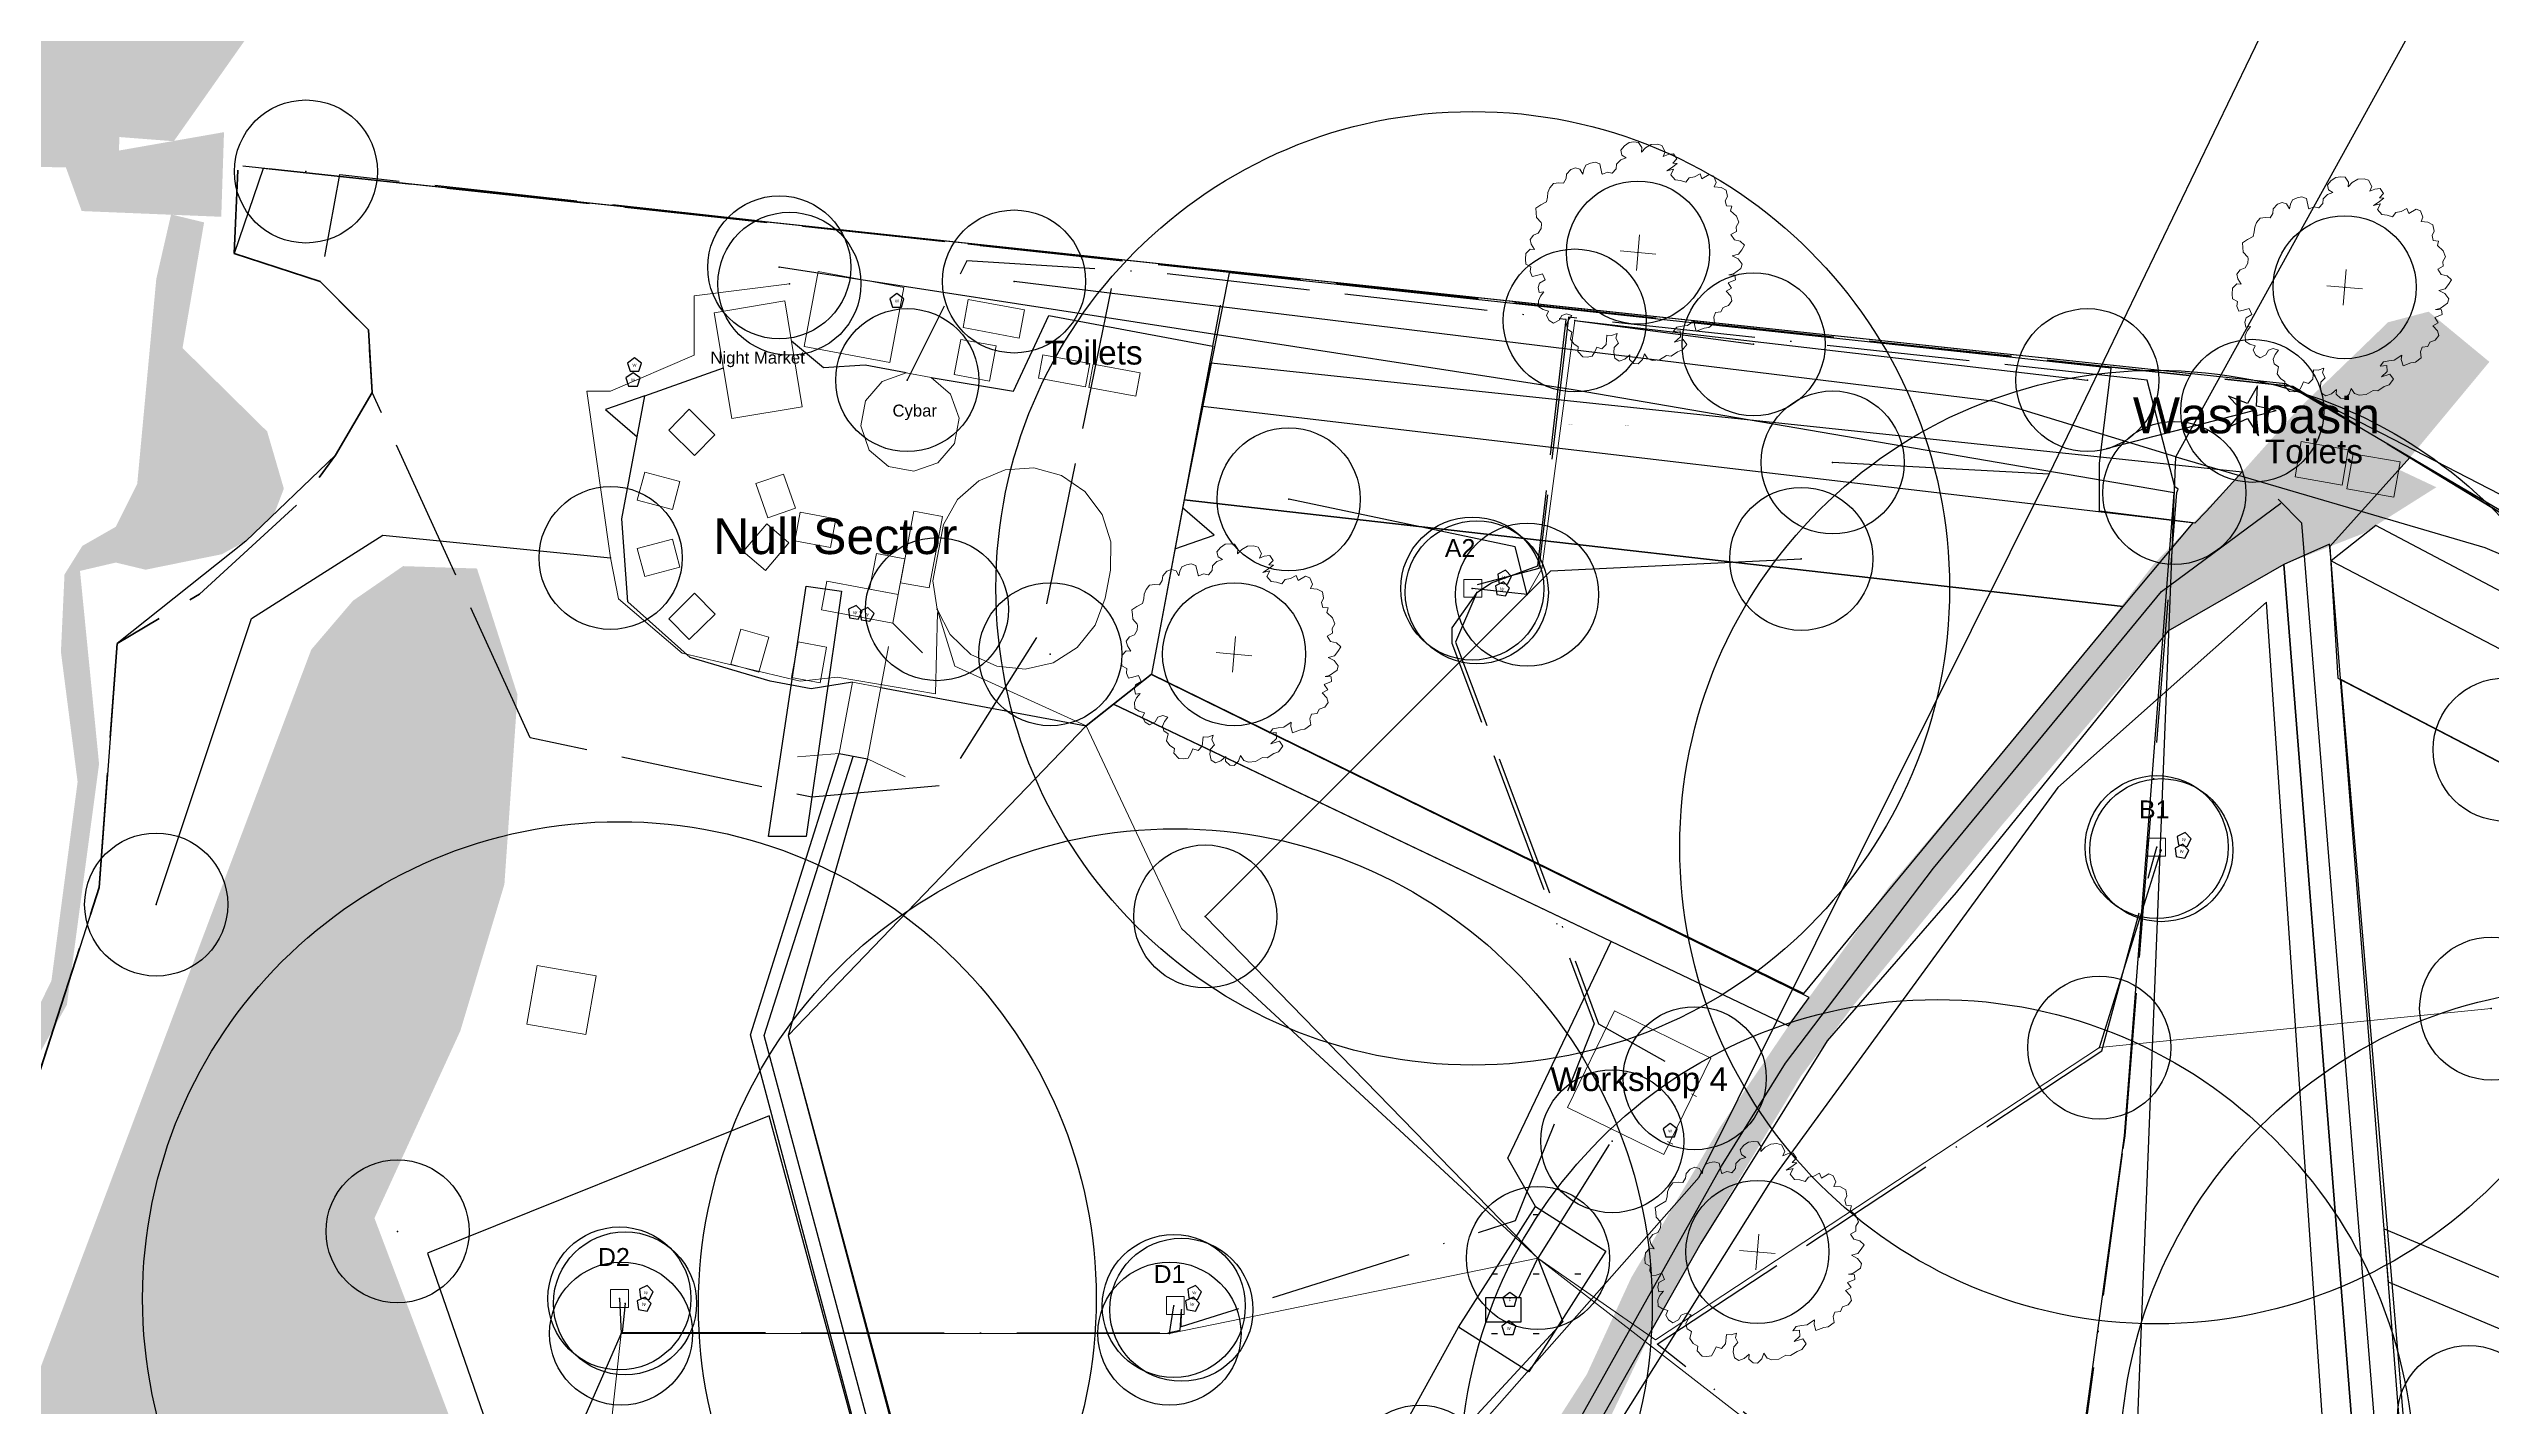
# Model space of a CAD drawing. Header units: metres. Extents: x 372109 to 376137, y 236217 to 239160.
# Drawn here: x 374176 to 374380.9, y 238358.9 to 238472.8 of the extents above; entities that cross this region are included whole.
import ezdxf

# ---------------------------------------------------------------- set-up
doc = ezdxf.new("R2010")
doc.units = ezdxf.units.M
doc.header["$MEASUREMENT"] = 0
doc.header["$PDMODE"] = 32
doc.header["$PDSIZE"] = 12
doc.linetypes.add('ACAD_ISO02W100', pattern=[15, 12, -3])
doc.linetypes.add('ACAD_ISO11W100', pattern=[33, 12, -3, 12, -3, 0, -3])
for name, color, linetype, lineweight, true_color in [('Areas ... Backstage', 16, 'Continuous', 25, 0x800000), ('Areas ... Camping', 96, 'Continuous', 25, 0x008000), ('Fire ... Foam Extinguisher', 3, 'Continuous', 25, 0x00ff00), ('Fire ... Water Extinguisher', 1, 'Continuous', 25, 0xff0000), ('Heras (internal)', 16, 'Continuous', 25, 0x800000), ('Heras (perimeter)', 16, 'Continuous', 25, 0x800000), ('Labels', 18, 'Continuous', 25, 0x000000), ('License ... License Boundary', 1, 'ACAD_ISO02W100', 50, 0xff0000), ('License ... Music & Alcohol', 4, 'ACAD_ISO02W100', 25, 0x00ffff), ('Lighting ... Festoon', 4, 'Continuous', 25, 0x00ffff), ('Natural ... Tree Stumps', 56, 'Continuous', 25, 0x808000), ('Natural ... Tree Symbols', 96, 'Continuous', 5, 0x008000), ('Natural ... Trees', 96, 'Continuous', 25, 0x008000), ('Natural ... Water', 176, 'Continuous', 25, 0x000080), ('Natural ... Woodland', 96, 'Continuous', 25, 0x008000), ('NOC ... DK', 18, 'Continuous', 13, 0x000000), ('NOC ... DK Names', 18, 'Continuous', 25, 0x000000), ('NOC ... DK Radius', 216, 'Continuous', 25, 0x800080), ('NOC ... Fibre', 2, 'ACAD_ISO11W100', 25, 0xffff00), ('NOC ... Switch', 30, 'Continuous', 25, 0xff7f00), ('Paths ... Fire', 253, 'Continuous', 25, 0xa0a0a4), ('Paths ... Roads', 56, 'Continuous', 25, 0x808000), ('Paths ... Trackway', 9, 'Continuous', 25, 0xc0c0c0), ('Paths ... Trackway (construction)', 253, 'Continuous', 25, 0xa0a0a4), ('Power ... 125-3', 1, 'Continuous', 18, 0xff0000), ('Power ... 32', 5, 'Continuous', 25, 0x0000ff), ('Power ... 400-3', 1, 'Continuous', 25, 0xff0000), ('Power ... 63-3', 20, 'Continuous', 13, 0xfd5b07), ('Power ... Distro', 3, 'Continuous', 25, 0x00ff00), ('Power ... Generator', 4, 'Continuous', 25, 0x00ffff), ('Services ... Comms ... Ducts', 3, 'Continuous', 25, 0x00ff00), ('Services ... Comms ... Manholes', 3, 'Continuous', 25, 0x00ff00), ('Services ... Water Lines', 5, 'Continuous', 25, 0x0000ff), ('Services ... Water Points', 5, 'Continuous', 25, 0x0000ff), ('Streets', 18, 'Continuous', 25, 0x000000), ('Structures', 18, 'Continuous', 18, 0x000000), ('Structures ... Exits', 18, 'Continuous', 5, 0x000000), ('Water ... Labels', 136, 'Continuous', 25, 0x008080), ('Water ... Pipes', 136, 'Continuous', 25, 0x008080), ('Water ... Points', 136, 'Continuous', 25, 0x008080)]:
    doc.layers.add(name, color=color, linetype=linetype, lineweight=lineweight, true_color=true_color)
doc.styles.add('textstyle138', font='Arial.ttf')
doc.styles.add('textstyle139', font='Arial.ttf')
doc.styles.add('textstyle145', font='Arial.ttf')
doc.styles.add('textstyle146', font='Arial.ttf')
doc.styles.add('textstyle16', font='Arial.ttf')
doc.styles.add('textstyle164', font='Arial.ttf')
doc.styles.add('textstyle17', font='Arial.ttf')
doc.styles.add('textstyle223', font='Arial.ttf')
doc.styles.add('textstyle224', font='Arial.ttf')
doc.styles.add('textstyle64', font='Arial.ttf')
doc.styles.add('textstyle66', font='Arial.ttf')
doc.styles.add('textstyle69', font='Arial.ttf')
doc.styles.add('textstyle72', font='Arial.ttf')
doc.styles.add('textstyle73', font='Arial.ttf')
doc.styles.add('textstyle83', font='Arial.ttf')

# ---------------------------------------------------------------- blocks, each defined once
blk = doc.blocks.new('Fire Extinguisher - Water')
at = {"layer": 'Fire ... Water Extinguisher'}
for p, q in [((0, 0.62), (-0.59, 0.19)), ((-0.59, 0.19), (-0.37, -0.5)), ((0.59, 0.19), (0, 0.62)), ((0.37, -0.5), (0.59, 0.19)), ((-0.37, -0.5), (0.37, -0.5))]:
    blk.add_line(p, q, dxfattribs=at)
at = {"layer": 'Fire ... Water Extinguisher', "insert": (0, 0), "char_height": 0.05, "attachment_point": 5, "style": 'textstyle17'}
blk.add_mtext('\\H0.25;W', dxfattribs=at)
blk = doc.blocks.new('Fire Extinguisher - Foam')
at = {"layer": 'Fire ... Foam Extinguisher'}
for p, q in [((-0.01, 0.63), (-0.6, 0.19)), ((-0.6, 0.19), (-0.37, -0.52)), ((0.6, 0.2), (-0.01, 0.63)), ((0.38, -0.51), (0.6, 0.2)), ((-0.37, -0.52), (0.38, -0.51))]:
    blk.add_line(p, q, dxfattribs=at)
at = {"layer": 'Fire ... Foam Extinguisher', "insert": (0, 0), "char_height": 1, "attachment_point": 5, "style": 'textstyle16'}
blk.add_mtext('\\H0.25;F', dxfattribs=at)
blk = doc.blocks.new('Generator')
at = {"layer": 'Power ... Generator', "flags": 128}
blk.add_lwpolyline([(-1.5, -1), (1.5, -1), (1.5, 1), (-1.5, 1)], close=True, dxfattribs=at)
blk = doc.blocks.new('Clearspan 9x9')
at = {"layer": 'Structures', "flags": 128}
blk.add_lwpolyline([(4.5, -4.5), (4.5, 4.5), (-4.5, 4.5), (-4.5, -4.5)], close=True, dxfattribs=at)
blk = doc.blocks.new('Tree')
at = {"layer": 'Natural ... Tree Symbols', "linetype": 'ByBlock'}
for p, q in [((-1.5, 0), (1.5, 0)), ((0, -1.5), (0, 1.5))]:
    blk.add_line(p, q, dxfattribs=at)
blk.add_lwpolyline([(-0.97, -7.72), (-1.22, -7.33), (-1.15, -6.93), (-1.6, -7.13), (-1.99, -7.13), (-1.99, -7.91), (-2.31, -8.32), (-2.76, -8.22), (-2.89, -8.61), (-3.08, -9.01), (-3.47, -9.11), (-3.85, -9.11), (-4.3, -8.71), (-4.3, -8.32), (-4.69, -8.11), (-5.01, -7.72), (-4.94, -7.13), (-5.32, -6.93), (-5.46, -6.53), (-5.32, -6.14), (-5.07, -5.74), (-5.52, -5.64), (-5.91, -5.83), (-6.09, -6.24), (-6.54, -6.53), (-6.93, -6.33), (-7.19, -5.94), (-7.06, -5.55), (-7.51, -5.44), (-7.89, -5.25), (-7.96, -4.75), (-7.83, -4.36), (-7.57, -3.96), (-7.96, -4.06), (-8.08, -3.66), (-8.02, -3.27), (-7.57, -2.97), (-7.83, -2.47), (-8.28, -2.67), (-8.66, -2.77), (-8.86, -2.37), (-8.86, -1.98), (-9.3, -1.78), (-9.36, -1.39), (-9.36, -0.89), (-9.04, -0.5), (-8.66, -0.5), (-8.98, -0.09), (-9.11, 0.3), (-8.86, 0.69), (-8.47, 0.89), (-8.28, 1.3), (-8.28, 1.69), (-8.32, 1.81), (-8.73, 2.18), (-8.79, 2.58), (-8.86, 2.97), (-8.47, 3.27), (-8.02, 3.57), (-7.96, 3.96), (-7.96, 4.36), (-7.83, 4.76), (-7.57, 5.15), (-7.12, 5.25), (-6.74, 5.25), (-6.54, 5.65), (-6.54, 6.04), (-6.22, 6.44), (-5.84, 6.63), (-5.46, 6.54), (-5.19, 6.14), (-5.14, 6.54), (-5.01, 6.93), (-4.62, 7.13), (-4.24, 7.23), (-3.85, 7.13), (-3.59, 6.34), (-3.53, 6.3), (-3.14, 6.5), (-2.76, 6.44), (-2.73, 6.44), (-2.44, 6.83), (-2.44, 7.23), (-2.12, 7.63), (-1.67, 7.82), (-2.05, 8.02), (-2.19, 8.42), (-1.92, 8.82), (-1.54, 9.12), (-1.15, 9.21), (-0.77, 9.21), (-0.45, 8.82), (-0.45, 8.42), (-0.13, 8.82), (0.32, 9.12), (0.83, 9.21), (1.22, 9.12), (1.54, 8.62), (1.41, 8.22), (1.8, 8.42), (2.25, 8.52), (2.57, 8.12), (2.25, 7.73), (2.63, 7.73), (2.18, 7.33), (1.8, 7.04), (2.37, 7.23), (2.18, 6.74), (2.57, 6.34), (3.02, 6.34), (3.47, 6.24), (3.72, 6.63), (4.17, 6.74), (4.62, 7.04), (4.81, 6.63), (5.39, 7.04), (5.77, 6.93), (6.03, 6.44), (5.9, 6.04), (6.47, 6.04), (6.92, 5.85), (7.06, 5.35), (6.92, 4.96), (7.06, 4.55), (7.51, 4.55), (7.44, 4.16), (7.96, 3.77), (8.21, 3.27), (8.02, 2.88), (8.08, 2.47), (7.64, 2.18), (7.96, 1.78), (8.47, 1.69), (8.86, 1.39), (8.66, 0.99), (8.41, 0.6), (7.89, 0.41), (8.41, 0.2), (8.79, -0.2), (8.72, -0.59), (8.14, -1.09), (7.76, -1.19), (8.27, -1.19), (8.34, -1.58), (7.76, -1.88), (8.08, -2.28), (7.64, -2.58), (8.08, -2.97), (8.21, -3.36), (7.96, -3.75), (7.51, -3.96), (7.37, -4.36), (6.92, -4.45), (6.8, -4.85), (6.92, -5.34), (6.47, -5.74), (6.09, -5.83), (5.45, -6.14), (5.26, -5.64), (5.26, -5.25), (4.68, -5.74), (4.23, -5.83), (3.78, -5.94), (3.53, -6.33), (4.1, -6.24), (4.17, -6.72), (3.72, -7.22), (4.42, -6.93), (4.75, -7.33), (4.42, -7.82), (4.04, -8.02), (3.53, -8.41), (3.14, -8.41), (2.57, -8.8), (1.99, -8.91), (1.6, -8.8), (1.28, -8.41), (1.15, -8.91), (0.83, -9.3), (0.45, -9.3), (0.06, -9.01), (0.06, -8.61), (-0.32, -9.01), (-0.77, -9.21), (-1.15, -9.01), (-1.29, -8.52), (-1.29, -8.11)], close=True, dxfattribs=at)
blk = doc.blocks.new('Composting Toilet 3-bay')
at = {"layer": 'Structures', "flags": 128}
blk.add_lwpolyline([(-2, -1.5), (2, -1.5), (2, 1.5), (-2, 1.5)], close=True, dxfattribs=at)
blk = doc.blocks.new('Clearspan 5x5')
at = {"layer": 'Structures', "flags": 128}
blk.add_lwpolyline([(2.5, -2.5), (2.5, 2.5), (-2.5, 2.5), (-2.5, -2.5)], close=True, dxfattribs=at)

msp = doc.modelspace()

# ---------------------------------------------------------------- hatches: boundary and pattern name
at = {"layer": 'Areas ... Backstage', "transparency": 33554687}
h = msp.add_hatch(dxfattribs=at)
h.set_pattern_fill('ACAD_ISO07W100', color=256, style=0, pattern_type=0)
h.set_pattern_definition([(0, (0, 0), (0, 5), [0.5, -3])])
h.paths.add_polyline_path([(374294.25, 238365.55), (374300.69, 238375.67), (374306.6, 238371.91), (374300.15, 238361.79)], flags=0)
at = {"layer": 'Natural ... Water', "transparency": 33554687}
for points in [[(374223.62, 238506.83), (374217.7, 238507.6), (374213.3, 238506.1), (374189.4, 238485.3), (374187.4, 238482.7), (374186.5, 238479.6), (374185.1, 238467.1), (374184.6, 238466.05), (374181.45, 238466.7), (374184.8, 238481.7), (374185.7, 238483.9), (374190.4, 238489.8), (374205.3, 238501.8), (374208.7, 238505.8), (374213, 238509.1), (374218.5, 238510.7), (374226.92, 238509.52), (374236.1, 238508.4), (374240.9, 238509.6), (374243.8, 238509.2), (374245.1, 238508), (374244.7, 238502.4), (374246.4, 238500.3), (374249.1, 238499.9), (374254.6, 238505.8), (374259.2, 238508.1), (374261.7, 238511), (374261.5, 238512.8), (374255, 238512.8), (374253.9, 238513.4), (374252.3, 238514.8), (374251.9, 238516.4), (374252.7, 238519.2), (374258.1, 238526), (374260.71, 238536.65), (374261.1, 238542.1), (374258.3, 238541.7), (374255.6, 238538.5), (374253.6, 238538.1), (374250.4, 238541.9), (374249.2, 238545.4), (374254, 238552.9), (374257.2, 238554.6), (374260.8, 238554.8), (374262.1, 238556), (374260.9, 238562.9), (374262.1, 238566.9), (374266.6, 238569.1), (374270.9, 238569.7), (374272.76, 238571.38), (374277.7, 238575.8), (374284.2, 238584.5), (374298.2, 238597.3), (374304.6, 238597.3), (374308.3, 238600.2), (374310.1, 238604.6), (374309.9, 238608.1), (374306.2, 238622.6), (374306.1, 238625.4), (374308.5, 238629.6), (374319.8, 238630.8), (374322.8, 238636.5), (374322.36, 238643.99), (374321.9, 238651.3), (374322.8, 238653.6), (374324, 238655.3), (374329.1, 238658), (374326.5, 238660.5), (374336.7, 238671.4), (374341.2, 238671.4), (374343, 238670), (374344.6, 238670.3), (374346.2, 238675.2), (374354.3, 238671.2), (374353.2, 238667), (374354.2, 238665.3), (374354.1, 238661.9), (374356.1, 238659.3), (374368.2, 238654.6), (374371.9, 238654.1), (374375.9, 238657.6), (374377.4, 238656.45), (374372.6, 238652.4), (374366.7, 238653.6), (374354.4, 238658.6), (374335.1, 238651.6), (374330.7, 238656.3), (374325.6, 238653.2), (374324.9, 238650.2), (374325.33, 238643.95), (374325.2, 238636.6), (374323, 238629.7), (374319, 238627.5), (374311.8, 238627.4), (374308.7, 238624.9), (374309.1, 238619.8), (374312.9, 238609.5), (374313.1, 238602.4), (374311, 238597.2), (374305.9, 238594.3), (374298.3, 238592), (374294.1, 238589), (374288.3, 238582.3), (374283.5, 238580.1), (374277.3, 238570.2), (374272.2, 238567.4), (374266.6, 238565.6), (374264.2, 238563.6), (374263.9, 238561.5), (374265.6, 238556.2), (374263.5, 238552.6), (374256.4, 238551.6), (374253.9, 238549.4), (374252.1, 238544.4), (374252.7, 238543.3), (374255.8, 238541.7), (374257.9, 238544.1), (374262.4, 238544.3), (374264.8, 238543.4), (374265.6, 238542), (374263.8, 238536.3), (374262.9, 238526.1), (374255.7, 238517.4), (374257, 238516.1), (374263, 238515.5), (374264.9, 238513.1), (374264.9, 238510.3), (374262, 238507.2), (374256.8, 238503.9), (374251.2, 238497.3), (374247.9, 238496.1), (374242.6, 238500.2), (374241.7, 238503.5), (374242.2, 238505.3), (374241.3, 238506.7), (374234.8, 238506)], [(374194.31, 238440.69), (374195.71, 238435.89), (374194.91, 238433.79), (374192.51, 238431.49), (374190.51, 238430.39), (374184.11, 238429.09), (374181.61, 238429.69), (374178.61, 238428.99), (374180.21, 238412.79), (374177.51, 238392.59), (374169.11, 238377.69), (374162.01, 238361.09), (374155.41, 238353.69), (374155.01, 238347.99), (374156.01, 238337.19), (374153.51, 238333.39), (374148.01, 238327.89), (374138.41, 238319.69), (374136.71, 238319.89), (374131.16, 238323.38), (374129.06, 238322.78), (374124.76, 238318.08), (374123.66, 238315.78), (374127.26, 238309.38), (374122.96, 238299.78), (374119.56, 238298.78), (374115.16, 238295.28), (374107.56, 238293.28), (374105.96, 238291.38), (374105.36, 238289.48), (374105.56, 238283.68), (374111.06, 238270.08), (374118.91, 238264.69), (374123.31, 238255.29), (374127.41, 238250.59), (374128.21, 238247.59), (374127.51, 238245.59), (374131.41, 238239.39), (374131.51, 238236.89), (374130.21, 238233.69), (374127.11, 238231.79), (374123.91, 238225.49), (374113.21, 238219.89), (374113.01, 238218.39), (374114.41, 238216.19), (374119.81, 238210.79), (374115.11, 238200.59), (374111.31, 238194.69), (374109.21, 238192.49), (374103.51, 238189.89), (374099.21, 238191.79), (374097.01, 238191.79), (374095.91, 238190.69), (374094.31, 238185.49), (374092.13, 238186.08), (374093.51, 238192.29), (374094.81, 238193.59), (374098.91, 238194.49), (374103.91, 238191.99), (374108.41, 238194.19), (374111.81, 238198.19), (374118.01, 238209.99), (374117.61, 238211.09), (374111.61, 238215.99), (374111.91, 238221.29), (374112.91, 238222.79), (374121.81, 238225.79), (374123.81, 238229.79), (374129.81, 238237.39), (374127.71, 238242.39), (374126.21, 238243.89), (374126.31, 238248.79), (374121.51, 238255.19), (374118.71, 238262.09), (374116.11, 238264.49), (374109.86, 238267.88), (374106.86, 238274.58), (374103.46, 238286.08), (374104.26, 238293.38), (374106.46, 238295.68), (374114.16, 238297.38), (374119.86, 238301.88), (374120.56, 238301.28), (374121.56, 238301.98), (374124.46, 238306.08), (374125.16, 238308.58), (374122.46, 238312.58), (374122.06, 238316.28), (374127.16, 238323.48), (374128.76, 238324.48), (374132.36, 238324.68), (374138.31, 238321.39), (374153.11, 238335.49), (374154.51, 238339.59), (374153.01, 238354.29), (374158.91, 238361.49), (374165.41, 238376.19), (374170.91, 238383.89), (374176.21, 238394.59), (374178.41, 238411.29), (374177.01, 238422.19), (374177.31, 238428.69), (374178.81, 238431.09), (374181.61, 238432.69), (374183.41, 238436.29), (374185.01, 238453.49), (374186.25, 238458.9), (374189.02, 238458.23), (374187.21, 238447.69)], [(374172.41, 238329.09), (374168.41, 238337.59), (374168.41, 238341.29), (374170.11, 238348.39), (374198.01, 238422.39), (374201.51, 238426.49), (374205.71, 238429.39), (374211.91, 238429.19), (374215.31, 238418.59), (374214.21, 238402.69), (374210.51, 238390.39), (374203.31, 238374.69), (374210.71, 238355.09), (374207.91, 238340.89), (374204.91, 238334.49), (374202.61, 238332.09), (374199.01, 238330.09), (374181.01, 238326.59)]]:
    msp.add_hatch(color=256, dxfattribs=at).paths.add_polyline_path(points, flags=0)
at = {"layer": 'Natural ... Woodland', "transparency": 33554687}
msp.add_hatch(color=256, dxfattribs=at).paths.add_polyline_path([(374325.33, 238643.95), (374324.9, 238650.2), (374325.6, 238653.2), (374330.7, 238656.3), (374335.1, 238651.6), (374354.4, 238658.6), (374366.7, 238653.6), (374372.6, 238652.4), (374377.4, 238656.45), (374375.9, 238657.6), (374371.9, 238654.1), (374368.2, 238654.6), (374356.1, 238659.3), (374354.1, 238661.9), (374354.2, 238665.3), (374353.2, 238667), (374354.3, 238671.2), (374346.2, 238675.2), (374344.6, 238670.3), (374343, 238670), (374341.2, 238671.4), (374336.7, 238671.4), (374326.5, 238660.5), (374329.1, 238658), (374324, 238655.3), (374322.8, 238653.6), (374321.9, 238651.3), (374322.36, 238643.99), (374321.6, 238644), (374320.1, 238635.1), (374318.1, 238632.5), (374316, 238631.6), (374310.9, 238631.5), (374307.2, 238630.1), (374305, 238627.9), (374304.8, 238621.2), (374307.7, 238612.1), (374272.3, 238572.9), (374272.76, 238571.38), (374270.9, 238569.7), (374266.6, 238569.1), (374262.1, 238566.9), (374260.9, 238562.9), (374262.1, 238556), (374260.8, 238554.8), (374257.2, 238554.6), (374254, 238552.9), (374249.2, 238545.4), (374250.4, 238541.9), (374253.6, 238538.1), (374255.6, 238538.5), (374258.3, 238541.7), (374261.1, 238542.1), (374260.71, 238536.65), (374239.4, 238513), (374233.8, 238515.1), (374226.92, 238509.52), (374218.5, 238510.7), (374213, 238509.1), (374208.7, 238505.8), (374205.3, 238501.8), (374190.4, 238489.8), (374185.7, 238483.9), (374184.8, 238481.7), (374181.45, 238466.7), (374184.6, 238466.05), (374185.1, 238467.1), (374186.5, 238479.6), (374187.4, 238482.7), (374189.4, 238485.3), (374213.3, 238506.1), (374217.7, 238507.6), (374223.62, 238506.83), (374205.6, 238492.2), (374186.48, 238465.04), (374181.92, 238465.39), (374181.81, 238462.73), (374137.2, 238463.8), (374096.38, 238454.42), (374082.09, 238451.83), (374178.2, 238547.5), (374307.2, 238663.7), (374316.9, 238670.9), (374322.6, 238673.7), (374338.8, 238676), (374346.3, 238675.5), (374354.7, 238671.2), (374380.7, 238655.2), (374377.4, 238651.9), (374373.6, 238651), (374366.6, 238651.4), (374355.6, 238653.7), (374346.2, 238653.3), (374333, 238647.7), (374329.2, 238643.9)], flags=0)
at = {"layer": 'Paths ... Roads', "transparency": 33554687}
for points in [[(374177.21, 238463.44), (374190.69, 238465.8), (374190.46, 238458.7), (374178.75, 238459.18)], [(374147.06, 238193.92), (374153.17, 238196.23), (374161.76, 238201.66), (374169.05, 238206.68), (374182.16, 238215.75), (374189.78, 238223.12), (374199.49, 238233.4), (374206.78, 238242.31), (374210.18, 238248.79), (374212.45, 238250.65), (374218.36, 238261.42), (374227.83, 238275.35), (374234.07, 238283.45), (374238.52, 238288.71), (374244.84, 238295.27), (374248.08, 238299.4), (374249.05, 238305.71), (374251.56, 238312.52), (374254.15, 238317.7), (374259.5, 238313.89), (374264.84, 238317.37), (374274.56, 238324.5), (374280.55, 238329.85), (374289.62, 238338.91), (374294.72, 238345.55), (374299.26, 238352.6), (374305.01, 238361.59), (374308.73, 238369.69), (374316.18, 238382.32), (374321.93, 238390.82), (374330.35, 238402.48), (374337.72, 238411.23), (374348.17, 238423.86), (374352.54, 238429.53), (374359.99, 238437.3), (374364.69, 238442.57), (374372.22, 238449.85), (374375.62, 238450.74), (374380.72, 238446.53), (374373.19, 238437.46), (374376.27, 238436.01), (374370.11, 238432.12), (374363.47, 238429.53), (374353.75, 238423.94), (374339.83, 238407.66), (374327.36, 238392.52), (374322.98, 238386.61), (374314.56, 238372.6), (374310.51, 238365.39), (374306.54, 238357.05), (374302.98, 238351.55), (374299.34, 238345.55), (374292.29, 238336.65), (374277.31, 238320.78), (374274.48, 238317.86), (374274.32, 238313.33), (374264.44, 238310.73), (374257.63, 238303.12), (374252.86, 238297.62), (374252.78, 238292.6), (374249.46, 238292.92), (374241.6, 238284.09), (374232.69, 238274.29), (374223.87, 238263.12), (374220.87, 238256.72), (374216.82, 238249.43), (374212.21, 238242.39), (374202.81, 238232.19), (374197.87, 238225.71), (374193.18, 238218.58), (374182.97, 238212.18), (374170.66, 238203.44), (374164.83, 238199.8), (374158.92, 238195.58)]]:
    msp.add_hatch(color=256, dxfattribs=at).paths.add_polyline_path(points, flags=0)

# ---------------------------------------------------------------- linework, layer by layer
at = {"layer": 'Areas ... Camping', "flags": 128}
for points in [[(374271.23, 238434.95), (374350, 238426), (374355.88, 238433.01), (374348, 238434), (374348, 238438), (374349, 238446), (374275, 238454)], [(374367.33, 238431.03), (374368, 238420), (374426.46, 238389.58), (374497.54, 238365.17), (374505.01, 238380.71), (374430, 238410), (374382.22, 238433.54), (374374.05, 238438.5)], [(374353.75, 238423.94), (374336, 238402), (374325.17, 238389.57), (374314.56, 238372.6), (374298.25, 238343.79), (374274.48, 238317.86), (374274.32, 238313.33), (374264.44, 238310.73), (374252.86, 238297.62), (374290, 238300), (374369.46, 238298.55), (374373.03, 238308.91), (374363.47, 238429.53)], [(374377.19, 238307.18), (374382.76, 238303.83), (374457.44, 238281.08), (374497.57, 238365.16), (374426.46, 238389.58), (374368.25, 238419.88), (374374, 238352), (374375, 238340)]]:
    msp.add_lwpolyline(points, close=True, dxfattribs=at)
at = {"layer": 'Areas ... Camping'}
msp.add_lwpolyline([(374271.23, 238434.95), (374268.5, 238420.33), (374323.22, 238393.53), (374350, 238426), (374271.23, 238434.95), (374271.23, 238434.95)], dxfattribs=at)
for points in [[(374238, 238390), (374255, 238327), (374260, 238317), (374274.56, 238324.5), (374291, 238343), (374285, 238350), (374289, 238356), (374294.25, 238365.55), (374300.69, 238375.67), (374298.39, 238379.71), (374307.06, 238397.9), (374265.29, 238417.8), (374263, 238416), (374238, 238390)], [(374236.42, 238383.28), (374207.77, 238371.75), (374213.47, 238355.26), (374207.57, 238329.59), (374251.65, 238327.13), (374236.42, 238383.28), (374236.42, 238383.28)]]:
    msp.add_lwpolyline(points, close=True, dxfattribs=at)
at = {"layer": 'Heras (internal)'}
for p, q in [((374273.63, 238447.85), (374274.27, 238451.29)), ((374256.92, 238444.07), (374259.87, 238450.42)), ((374259.87, 238450.42), (374273.63, 238447.85)), ((374240.97, 238446.03), (374238.29, 238448.27)), ((374273.63, 238447.85), (374268.5, 238420.33)), ((374225.98, 238443.69), (374232.58, 238446.03)), ((374244.47, 238446.25), (374240.97, 238446.03)), ((374247.91, 238445.61), (374244.47, 238446.25)), ((374250.02, 238445.21), (374256.92, 238444.07)), ((374225.98, 238443.69), (374222.68, 238442.53)), ((374224.06, 238433.37), (374225.98, 238443.69)), ((374222.68, 238442.53), (374225.34, 238440.25)), ((374224.56, 238426.39), (374224.06, 238433.37)), ((374273.76, 238432), (374271.1, 238434.28)), ((374270.46, 238430.84), (374273.76, 238432)), ((374229.79, 238421.73), (374224.56, 238426.39)), ((374236.5, 238419.75), (374229.79, 238421.73)), ((374263, 238416), (374268.5, 238420.33)), ((374239.94, 238419.11), (374236.5, 238419.75)), ((374243.4, 238419.65), (374239.94, 238419.11)), ((374245.8, 238419.2), (374263, 238416)), ((374294.25, 238365.55), (374300.69, 238375.67)), ((374300.69, 238375.67), (374306.6, 238371.91)), ((374306.6, 238371.91), (374300.15, 238361.79)), ((374300.15, 238361.79), (374294.25, 238365.55))]:
    msp.add_line(p, q, dxfattribs=at)
at = {"layer": 'Heras (perimeter)'}
for p, q in [((374193.98, 238462.76), (374191.54, 238455.62)), ((374363.61, 238444.69), (374193.98, 238462.76)), ((374191.54, 238455.62), (374198.75, 238453.27)), ((374198.75, 238453.27), (374202.8, 238449.22)), ((374202.8, 238449.22), (374203.12, 238443.96)), ((374415.05, 238418.16), (374363.61, 238444.69)), ((374203.12, 238443.96), (374200.05, 238438.7)), ((374200.05, 238438.7), (374192.51, 238431.49)), ((374192.51, 238431.49), (374181.74, 238422.91)), ((374181.74, 238422.91), (374180.21, 238402.42)), ((374180.21, 238402.42), (374174.78, 238385.58))]:
    msp.add_line(p, q, dxfattribs=at)
at = {"layer": 'License ... License Boundary', "flags": 128}
msp.add_lwpolyline([(374191.54, 238455.62), (374198.75, 238453.27), (374202.8, 238449.22), (374203.12, 238443.96), (374200.05, 238438.7), (374197.29, 238434.97), (374188.63, 238427.04), (374181.74, 238422.91), (374180.21, 238402.42), (374174.78, 238385.58), (374166.44, 238370.51), (374158.59, 238361.36), (374160.04, 238344.92), (374159.4, 238330.75), (374153.65, 238324.52), (374151.86, 238310.35), (374135.83, 238290.91), (374130.81, 238274.72), (374130.62, 238258.86), (374133.42, 238247.48), (374130.92, 238230.28), (374131.05, 238216.12), (374127.88, 238208.87), (374119.34, 238199.9), (374107.1, 238191.12), (374103.14, 238189.29), (374096.6, 238192.89), (374092.31, 238179.02), (374099.96, 238175.6), (374102.16, 238169.42), (374103.22, 238162.44), (374102.04, 238157.71), (374099.06, 238152.99), (374096.6, 238144.11), (374094.35, 238138.79), (374082.05, 238119.57), (374075.08, 238110.94), (374070.35, 238101.48), (374066.8, 238091.9), (374058.99, 238087.76), (374051.37, 238086.85), (374042.95, 238084.5), (374025.7, 238072.44), (374011.13, 238061.1), (374003.27, 238042.07), (373997.6, 238031.79), (373997.93, 238021.74), (373998.74, 238015.27), (373990.72, 237997.77), (373993.96, 237987.17), (373994.44, 237967.33), (373997.28, 237951.78), (374006.51, 237936.07), (374018.01, 237930.32), (374027.59, 237925.79), (374046.75, 237938.45), (374051.6, 237947.2), (374055.03, 237955.12), (374057.99, 237958.55), (374066.62, 237958.08), (374074.32, 237954.02), (374081.83, 237952.18), (374100.44, 237947.57), (374134.45, 237938.74), (374153.4, 237933.64), (374181.66, 237927.16), (374207.33, 237920.93), (374224.02, 237917.69), (374225.21, 237917.77), (374227.59, 237924.16), (374236.72, 237922.36), (374242.88, 237936.88), (374251.71, 237957.29), (374257.05, 237969.03), (374301.43, 237960.2), (374350.07, 238081.85), (374367.43, 238144.1), (374373.26, 238201.59), (374378.12, 238242.25), (374377.47, 238290.02), (374377.95, 238296.18), (374399.01, 238291.64), (374454.73, 238276.03), (374505.01, 238380.71), (374430, 238410), (374415.05, 238418.16), (374382.22, 238433.54), (374364.22, 238444.46), (374191.87, 238462.99)], close=True, dxfattribs=at)
at = {"layer": 'License ... Music & Alcohol', "flags": 128}
msp.add_lwpolyline([(374216.38, 238414.98), (374203.12, 238443.96), (374202.8, 238449.22), (374198.75, 238453.27), (374200.4, 238462.24), (374265.6, 238455.06), (374259.23, 238423.99), (374251, 238411), (374240, 238410)], close=True, dxfattribs=at)
at = {"layer": 'Lighting ... Festoon', "flags": 128}
msp.add_lwpolyline([(374311.06, 238186.7), (374343.55, 238238.25), (374359.7, 238274.83), (374370, 238310), (374362.03, 238426.38), (374344.52, 238410.82), (374320.4, 238377.74), (374292.19, 238332.8), (374270, 238310), (374238.88, 238277.94), (374224.58, 238260.37), (374203.62, 238225.93), (374183, 238209), (374186.3, 238200.45)], dxfattribs=at)
at = {"layer": 'Natural ... Tree Stumps'}
msp.add_point((374260, 238422), dxfattribs=at)
at = {"layer": 'Natural ... Trees'}
for p in [(374197.56, 238462.5), (374309.3, 238455.7), (374368.58, 238452.79), (374275.42, 238422), (374205.25, 238373.58), (374319.32, 238371.85)]:
    msp.add_point(p, dxfattribs=at)
at = {"layer": 'Natural ... Water'}
for points in [[(374363.61, 238444.69), (374192.28, 238462.94)], [(374589.37, 238426.12), (374564.97, 238419.74), (374535.09, 238414.18), (374510.55, 238410.46), (374478, 238410.62), (374449.31, 238412.08), (374415.76, 238417.98), (374393.53, 238427.05), (374363.61, 238444.69)]]:
    msp.add_lwpolyline(points, dxfattribs=at)
at = {"layer": 'NOC ... DK', "flags": 128}
for points in [[(374294.69, 238426.78), (374296.19, 238426.78), (374296.19, 238428.28), (374294.69, 238428.28)], [(374352.06, 238405.07), (374353.56, 238405.07), (374353.56, 238406.57), (374352.06, 238406.57)], [(374223.11, 238367.2), (374224.61, 238367.2), (374224.61, 238368.7), (374223.11, 238368.7)], [(374269.74, 238366.61), (374271.24, 238366.61), (374271.24, 238368.11), (374269.74, 238368.11)]]:
    msp.add_lwpolyline(points, close=True, dxfattribs=at)
at = {"layer": 'NOC ... DK Radius'}
for centre in [(374295.44, 238427.53), (374352.81, 238405.82), (374223.86, 238367.95), (374270.49, 238367.36), (374389.75, 238354.07), (374334.41, 238353.03)]:
    msp.add_circle(centre, 40, dxfattribs=at)
at = {"layer": 'NOC ... Fibre', "flags": 128}
for points in [[(374295.78, 238427.19), (374297, 238428), (374300.91, 238429.41), (374303.27, 238450.08), (374269, 238454), (374253, 238455), (374248, 238445)], [(374295.78, 238427.19), (374293.68, 238424.21), (374293.68, 238422.94), (374305.63, 238390.98), (374299.01, 238374.45), (374270.98, 238365.56), (374271, 238367)], [(374295.78, 238427.19), (374294, 238423), (374306, 238391), (374314.06, 238386.43)]]:
    msp.add_lwpolyline(points, dxfattribs=at)
at = {"layer": 'NOC ... Fibre'}
for points in [[(374338.23, 238302.56), (374338.8, 238302.8), (374339.5, 238302.6), (374350, 238380.5), (374350.17, 238381.6), (374354.5, 238435.56), (374354.6, 238435.84), (374354.34, 238436.04), (374352, 238445), (374303.47, 238450.27), (374300.98, 238429.2), (374295.82, 238427.81)], [(374334.47, 238352.83), (374334.48, 238352.63), (374337.5, 238351.4), (374339.3, 238341.7), (374310.92, 238364.12), (374348.21, 238388.72), (374352.81, 238405.82)], [(374224.33, 238367.54), (374224.1, 238365.1), (374269.86, 238365.06), (374270.9, 238365.3), (374271, 238367)]]:
    msp.add_lwpolyline(points, dxfattribs=at)
at = {"layer": 'NOC ... Switch'}
for p in [(374248, 238445), (374295.78, 238427.19), (374352.81, 238405.82), (374314.06, 238386.43), (374224.33, 238367.54), (374271, 238367)]:
    msp.add_point(p, dxfattribs=at)
at = {"layer": 'Paths ... Fire', "flags": 128}
msp.add_lwpolyline([(374356, 238433), (374272.77, 238442.77), (374273.51, 238446.46), (374359.99, 238437.3), (374357, 238434), (374356, 238433)], dxfattribs=at)
for points in [[(374367.46, 238429.84), (374427.47, 238398.52), (374499.77, 238370.27), (374501.4, 238373.51), (374428.22, 238402.72), (374371.2, 238432.81), (374367.46, 238429.84)], [(374373.03, 238308.91), (374377.2, 238307.1), (374377.01, 238309.23), (374367.46, 238429.84), (374367.31, 238431.24), (374363.47, 238429.53)], [(374321.93, 238390.82), (374323.66, 238393.21), (374268.46, 238420.29), (374265.29, 238417.8)], [(374478.32, 238324.68), (374372.26, 238369.31), (374371.9, 238373.8), (374479.87, 238328.37), (374478.26, 238324.7)]]:
    msp.add_lwpolyline(points, close=True, dxfattribs=at)
at = {"layer": 'Paths ... Trackway', "flags": 128}
msp.add_lwpolyline([(374242.28, 238413.66), (374244.68, 238413.21), (374238, 238390), (374258, 238315), (374254.15, 238317.7), (374234.86, 238390.07)], close=True, dxfattribs=at)
at = {"layer": 'Paths ... Trackway (construction)', "flags": 128}
msp.add_lwpolyline([(374239.52, 238427.72), (374242.48, 238427.28), (374239.52, 238406.72), (374236.36, 238406.72)], close=True, dxfattribs=at)
at = {"layer": 'Power ... 125-3'}
msp.add_line((374300.91, 238371.34), (374340, 238341), dxfattribs=at)
at = {"layer": 'Power ... 125-3', "flags": 128}
msp.add_lwpolyline([(374300.91, 238371.34), (374271, 238399), (374263, 238416), (374252, 238421), (374250.5, 238425.78)], dxfattribs=at)
at = {"layer": 'Power ... 32'}
for p, q in [((374304, 238450), (374319, 238448)), ((374304, 238450), (374347, 238445)), ((374300, 238427), (374295.4, 238427.51)), ((374348, 238389), (374353.2, 238405.56)), ((374306.87, 238380.86), (374300.91, 238371.34)), ((374223.86, 238367.95), (374224, 238365)), ((374270, 238365), (374270.36, 238367.32))]:
    msp.add_line(p, q, dxfattribs=at)
at = {"layer": 'Power ... 32', "flags": 128}
for points in [[(374300, 238427), (374299, 238431), (374280, 238435)], [(374185, 238401), (374193, 238425), (374204, 238432), (374223.12, 238430.08)], [(374300, 238427), (374302, 238429), (374323, 238430)], [(374300.91, 238371.34), (374303, 238366), (374291, 238353)], [(374224, 238365), (374213.16, 238340.22), (374203.9, 238326.67), (374173, 238325), (374164, 238337), (374168, 238359)]]:
    msp.add_lwpolyline(points, dxfattribs=at)
at = {"layer": 'Power ... 400-3'}
msp.add_line((374299.33, 238368.05), (374300.91, 238371.34), dxfattribs=at)
at = {"layer": 'Power ... 63-3'}
for p, q in [((374300, 238427), (374273, 238400)), ((374273, 238400), (374300.91, 238371.34)), ((374270, 238365), (374224, 238365))]:
    msp.add_line(p, q, dxfattribs=at)
at = {"layer": 'Power ... 63-3', "flags": 128}
for points in [[(374238.12, 238453.08), (374230.12, 238452.08), (374230.12, 238447.08), (374223.12, 238444.08), (374221.12, 238444.08), (374223.12, 238430.08)], [(374304, 238450), (374301.24, 238429.17), (374300, 238427)], [(374250.54, 238425.5), (374250.37, 238418.67), (374242.12, 238420.08), (374239.01, 238419.73), (374229.12, 238422.08), (374223.77, 238426.66), (374223.12, 238430.08)], [(374348, 238389), (374380.87, 238392.27)], [(374300.91, 238371.34), (374310.77, 238364.49), (374348, 238389)], [(374270, 238365), (374300.91, 238371.34)], [(374224, 238365), (374219.3, 238322.41), (374227.75, 238320.52)]]:
    msp.add_lwpolyline(points, dxfattribs=at)
at = {"layer": 'Power ... Distro'}
for p in [(374238.12, 238453.08), (374304, 238450), (374319, 238448), (374347, 238445), (374280, 238435), (374223.12, 238430.08), (374323, 238430), (374295.4, 238427.51), (374300, 238427), (374250.5, 238425.78), (374382, 238414), (374353.2, 238405.56), (374185, 238401), (374273, 238400), (374380.87, 238392.27), (374348, 238389), (374307.14, 238381.14), (374300.91, 238371.34), (374223.86, 238367.95), (374270.36, 238367.32), (374224, 238365), (374270, 238365), (374379, 238358), (374291, 238353)]:
    msp.add_point(p, dxfattribs=at)
at = {"layer": 'Services ... Comms ... Ducts'}
msp.add_lwpolyline([(374152.29, 237711.93), (374161.84, 237755.27), (374168.52, 237786.56), (374174.41, 237807.42), (374185.25, 237823.94), (374205, 237860), (374215.44, 237890.77), (374224.95, 237918.67), (374243.03, 237980.29), (374250.63, 238003.72), (374263.29, 238045.08), (374285.13, 238116.84), (374295.71, 238145.95), (374318.56, 238202.15), (374333.72, 238248.29), (374337.01, 238284.26), (374343.96, 238336.67), (374350.11, 238381.6), (374354.29, 238435.53), (374303.85, 238444.18), (374237.27, 238454.46)], dxfattribs=at)
at = {"layer": 'Services ... Comms ... Manholes'}
for p in [(374237.27, 238454.46), (374354.29, 238435.53)]:
    msp.add_point(p, dxfattribs=at)
at = {"layer": 'Services ... Water Lines'}
for points in [[(374239.26, 238292.46), (374248.2, 238310.65), (374262.71, 238319.49), (374314.42, 238378.13), (374343.8, 238437.11), (374363.79, 238478.57), (374444.27, 238637.09)], [(374148.09, 237704.75), (374156.87, 237758.16), (374173.69, 237813.4), (374183.94, 237845.23), (374197.84, 237887.42), (374215.64, 237928.14), (374241.74, 238004.96), (374264.9, 238057.15), (374286.12, 238111.78), (374299.78, 238171.53), (374315.01, 238192.29), (374323.19, 238234.94), (374338.55, 238287.61), (374351.24, 238357.85), (374354.41, 238438.57), (374408.79, 238537.1), (374457.08, 238633.43)], [(374354.41, 238438.57), (374339.24, 238443.2), (374256.96, 238453.27)], [(374354.41, 238438.57), (374380.34, 238430.95), (374414.71, 238416.33), (374444.35, 238411), (374474.18, 238407.84), (374501.7, 238408.68)], [(374343.8, 238437.11), (374325.63, 238438.09)]]:
    msp.add_lwpolyline(points, dxfattribs=at)
at = {"layer": 'Services ... Water Points'}
for p in [(374256.96, 238453.27), (374325.63, 238438.09)]:
    msp.add_point(p, dxfattribs=at)
at = {"layer": 'Streets', "flags": 128}
for points in [[(374259.67, 238308.83), (374265.19, 238315.02), (374280.61, 238327.23), (374292.75, 238340.15), (374301.89, 238353.29), (374316.31, 238379.06), (374321.67, 238387.7), (374334.09, 238404.05), (374353.22, 238427.25), (374363.22, 238434.68)], [(374375.11, 238308.01), (374365, 238433), (374363, 238435)], [(374259.67, 238308.83), (374255.71, 238316.61), (374236, 238390), (374243.48, 238413.43)]]:
    msp.add_lwpolyline(points, dxfattribs=at)
at = {"layer": 'Structures'}
for p, q in [((374246.8, 238424.61), (374249.27, 238422.13)), ((374245.8, 238419.2), (374246.44, 238422.64)), ((374242.28, 238413.66), (374238.79, 238413.39)), ((374244.68, 238413.21), (374247.84, 238411.7))]:
    msp.add_line(p, q, dxfattribs=at)
for points in [[(374239.35, 238447.81), (374240.52, 238454.1), (374247.71, 238452.76), (374246.54, 238446.47)], [(374233.29, 238441.78), (374231.81, 238450.65), (374237.73, 238451.64), (374239.2, 238442.76)], [(374252.68, 238449.4), (374253.12, 238451.75), (374257.84, 238450.88), (374257.4, 238448.52)], [(374254.9, 238444.91), (374251.95, 238445.46), (374252.5, 238448.41), (374255.45, 238447.86)], [(374259.38, 238447.13), (374263.31, 238446.4), (374262.95, 238444.43), (374259.01, 238445.16)], [(374250.57, 238438.06), (374248.55, 238437.35), (374246.44, 238437.74), (374244.81, 238439.13), (374244.1, 238441.16), (374244.49, 238443.26), (374245.89, 238444.89), (374247.91, 238445.61), (374250.02, 238445.21), (374251.64, 238443.82), (374252.36, 238441.8), (374251.97, 238439.69)], [(374263.61, 238446.34), (374267.54, 238445.61), (374267.17, 238443.64), (374263.24, 238444.38)], [(374229.7, 238442.55), (374231.87, 238440.42), (374230.17, 238438.68), (374227.99, 238440.81)], [(374225.98, 238437.28), (374228.93, 238436.5), (374228.31, 238434.14), (374225.36, 238434.92)], [(374238.62, 238434.25), (374236.32, 238433.44), (374235.31, 238436.31), (374237.61, 238437.12)], [(374250.15, 238428.16), (374251.03, 238432.88), (374252.21, 238434.97), (374254, 238436.56), (374256.22, 238437.48), (374258.61, 238437.63), (374260.93, 238437), (374262.91, 238435.65), (374264.35, 238433.73), (374265.09, 238431.44), (374265.04, 238429.04), (374264.6, 238426.69), (374263.78, 238424.44), (374262.27, 238422.57), (374260.24, 238421.29), (374257.9, 238420.75), (374255.52, 238420.99), (374253.34, 238421.99), (374251.6, 238423.65), (374250.5, 238425.78)], [(374236.23, 238432.93), (374238.08, 238431.35), (374236.1, 238429.03), (374234.25, 238430.62)], [(374238.56, 238431.52), (374239.01, 238433.91), (374242.01, 238433.36), (374241.56, 238430.96)], [(374247.43, 238428), (374248.55, 238434), (374250.95, 238433.55), (374249.83, 238427.56)], [(374225.36, 238430.86), (374228.31, 238431.64), (374228.93, 238429.29), (374225.99, 238428.51)], [(374244.85, 238427.45), (374245.41, 238430.45), (374247.81, 238430), (374247.25, 238427.01)], [(374228, 238424.98), (374230.17, 238427.11), (374231.88, 238425.37), (374229.71, 238423.24)], [(374246.8, 238424.61), (374240.81, 238425.73), (374241.26, 238428.12), (374247.25, 238427.01)], [(374233.2, 238421.16), (374234.03, 238424.1), (374236.38, 238423.43), (374235.54, 238420.5)], [(374238.85, 238423.04), (374241.24, 238422.59), (374240.69, 238419.6), (374238.29, 238420.04)], [(374245.8, 238419.2), (374244.68, 238413.21), (374242.28, 238413.66), (374243.4, 238419.65)]]:
    msp.add_lwpolyline(points, close=True, dxfattribs=at)
at = {"layer": 'Structures ... Exits'}
for p, q in [((374314.22, 238384.89), (374313.78, 238385.11)), ((374312.22, 238380.89), (374311.78, 238381.11))]:
    msp.add_line(p, q, dxfattribs=at)
at = {"layer": 'Water ... Pipes'}
msp.add_line((374348.6, 238439.26), (374360.83, 238442.42), dxfattribs=at)
at = {"layer": 'Water ... Points'}
for p, q in [((374360.42, 238443.04), (374358.83, 238443.66)), ((374358.83, 238443.66), (374359.97, 238442.39)), ((374361.28, 238444.51), (374360.42, 238443.04)), ((374361.17, 238442.81), (374361.28, 238444.51)), ((374362.83, 238442.44), (374361.17, 238442.81)), ((374359.97, 238442.39), (374358.88, 238441.08)), ((374358.88, 238441.08), (374360.44, 238441.77)), ((374360.44, 238441.77), (374361.35, 238440.33)), ((374361.18, 238442.02), (374362.83, 238442.44)), ((374361.35, 238440.33), (374361.18, 238442.02))]:
    msp.add_line(p, q, dxfattribs=at)
msp.add_point((374360.83, 238442.42), dxfattribs=at)

# ---------------------------------------------------------------- block references
at = {"layer": 'Fire ... Foam Extinguisher'}
msp.add_blockref('Fire Extinguisher - Foam', (374298.55, 238367.82), dxfattribs=at)
at = {"layer": 'Fire ... Water Extinguisher'}
for p in [(374247.14, 238451.63), (374225.12, 238446.24), (374225, 238445), (374312, 238382), (374298.46, 238365.44)]:
    msp.add_blockref('Fire Extinguisher - Water', p, dxfattribs=at)
at = {"layer": 'Fire ... Water Extinguisher', "rotation": 349.9999999999999}
for p in [(374298.08, 238428.43), (374297.9, 238427.45), (374243.62, 238425.49), (374244.6, 238425.32), (374354.9, 238405.45), (374355.08, 238406.43), (374226.08, 238368.43), (374272.08, 238368.43), (374225.9, 238367.45), (374271.9, 238367.45)]:
    msp.add_blockref('Fire Extinguisher - Water', p, dxfattribs=at)
at = {"layer": 'Natural ... Tree Symbols', "rotation": 355}
for p in [(374309.3, 238455.7), (374368.58, 238452.79), (374275.42, 238422), (374319.32, 238371.85)]:
    msp.add_blockref('Tree', p, dxfattribs=at)
at = {"layer": 'Power ... Generator'}
msp.add_blockref('Generator', (374298, 238367), dxfattribs=at)
at = {"layer": 'Structures'}
for name, p, rotation in [('Composting Toilet 3-bay', (374366.65, 238438.01), 349.9999999999999), ('Composting Toilet 3-bay', (374371, 238437), 349.9999999999999), ('Clearspan 5x5', (374219, 238393), 349.9999999999999), ('Clearspan 9x9', (374309.4, 238386.05), 64)]:
    msp.add_blockref(name, p, dxfattribs=dict(at, rotation=rotation))

# ---------------------------------------------------------------- texts
at = {"layer": 'Labels', "attachment_point": 5}
for s, insert, char_height, style in [('\\H1;Night Market', (374235.45, 238446.73), 3, 'textstyle72'), ('\\H2;Toilets', (374263.63, 238447.29), 3, 'textstyle69'), ('\\H1;Cybar', (374248.63, 238442.29), 3, 'textstyle73'), ('Live-In Vehicles', (374303.69, 238441.25), 0.04, 'textstyle224'), ('Live-In Vehicles', (374308.37, 238441.22), 0.04, 'textstyle223'), ('\\H2;Toilets', (374366, 238439), 3, 'textstyle66'), ('Null Sector', (374241.97, 238431.88), 3, 'textstyle83'), ('\\H2;Workshop 4', (374309.4, 238386.05), 3, 'textstyle64')]:
    msp.add_mtext(s, dxfattribs=dict(at, insert=insert, char_height=char_height, style=style))
at = {"layer": 'NOC ... DK Names', "char_height": 1.5, "attachment_point": 5}
for s, insert, style in [('A2', (374294.38, 238430.91), 'textstyle138'), ('B1', (374352.6, 238408.98), 'textstyle139'), ('D2', (374223.39, 238371.43), 'textstyle146'), ('D1', (374270, 238370), 'textstyle145')]:
    msp.add_mtext(s, dxfattribs=dict(at, insert=insert, style=style))
at = {"layer": 'Water ... Labels', "insert": (374361.18, 238442.02), "char_height": 3, "attachment_point": 5, "style": 'textstyle164'}
msp.add_mtext('Washbasin', dxfattribs=at)

doc.saveas('drawing.dxf')
